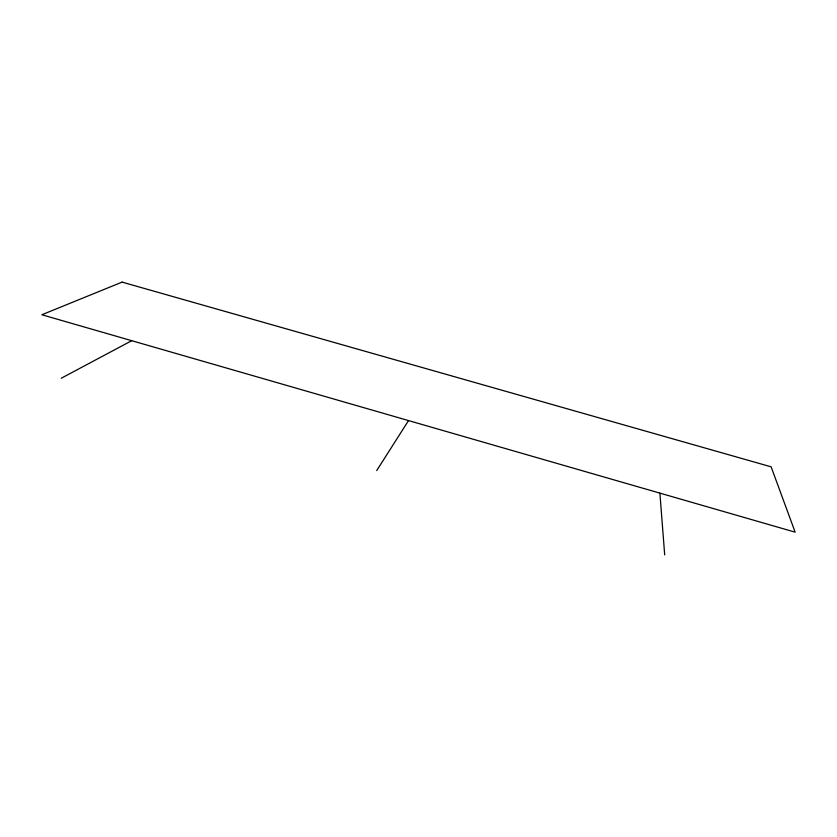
<?xml version="1.0" encoding="UTF-8"?>
<svg xmlns="http://www.w3.org/2000/svg" width="837" height="837" viewBox="0 0 837 837"><rect width="100%" height="100%" fill="white"/><g stroke="black" fill="none" stroke-linecap="round" stroke-linejoin="round"><path stroke-width="1.26" d="M376.713 470.582L408.529 420.582M61.268 378.23L131.723 340.69M659.891 493.119L664.693 554.889M122.087 282.111L41.85 314.754L795.15 532.165L771.118 466.826L122.087 282.111"/></g></svg>
